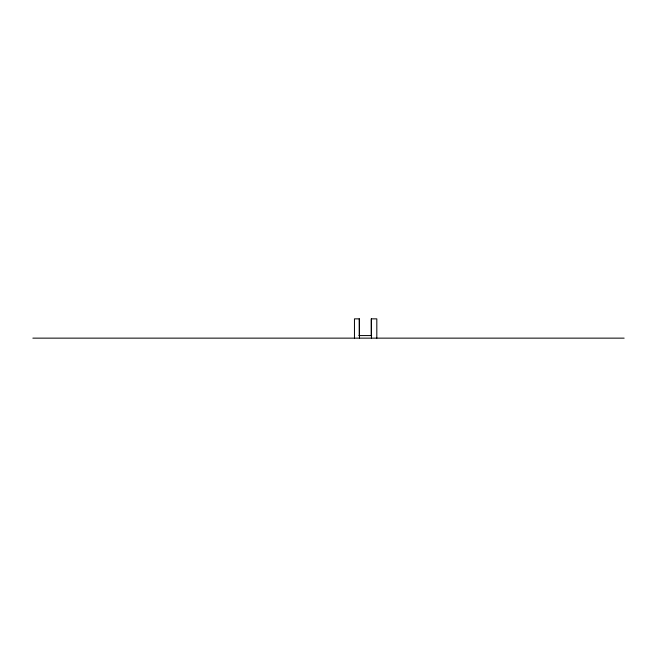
<?xml version="1.0" encoding="UTF-8"?>
<svg xmlns="http://www.w3.org/2000/svg" width="657" height="657" viewBox="0 0 657 657"><rect width="100%" height="100%" fill="white"/><g stroke="black" fill="none" stroke-linecap="round" stroke-linejoin="round"><path stroke-width="0.99" d="M358.886 335.571L371.665 335.571M32.85 338.141L624.15 338.141M376.814 338.141L376.814 318.859L371.23 318.859L371.262 335.571M371.427 318.859L371.427 338.141M359.445 338.141L359.412 318.859L354.46 318.859L354.46 338.141M359.256 318.859L359.289 335.571"/></g></svg>
